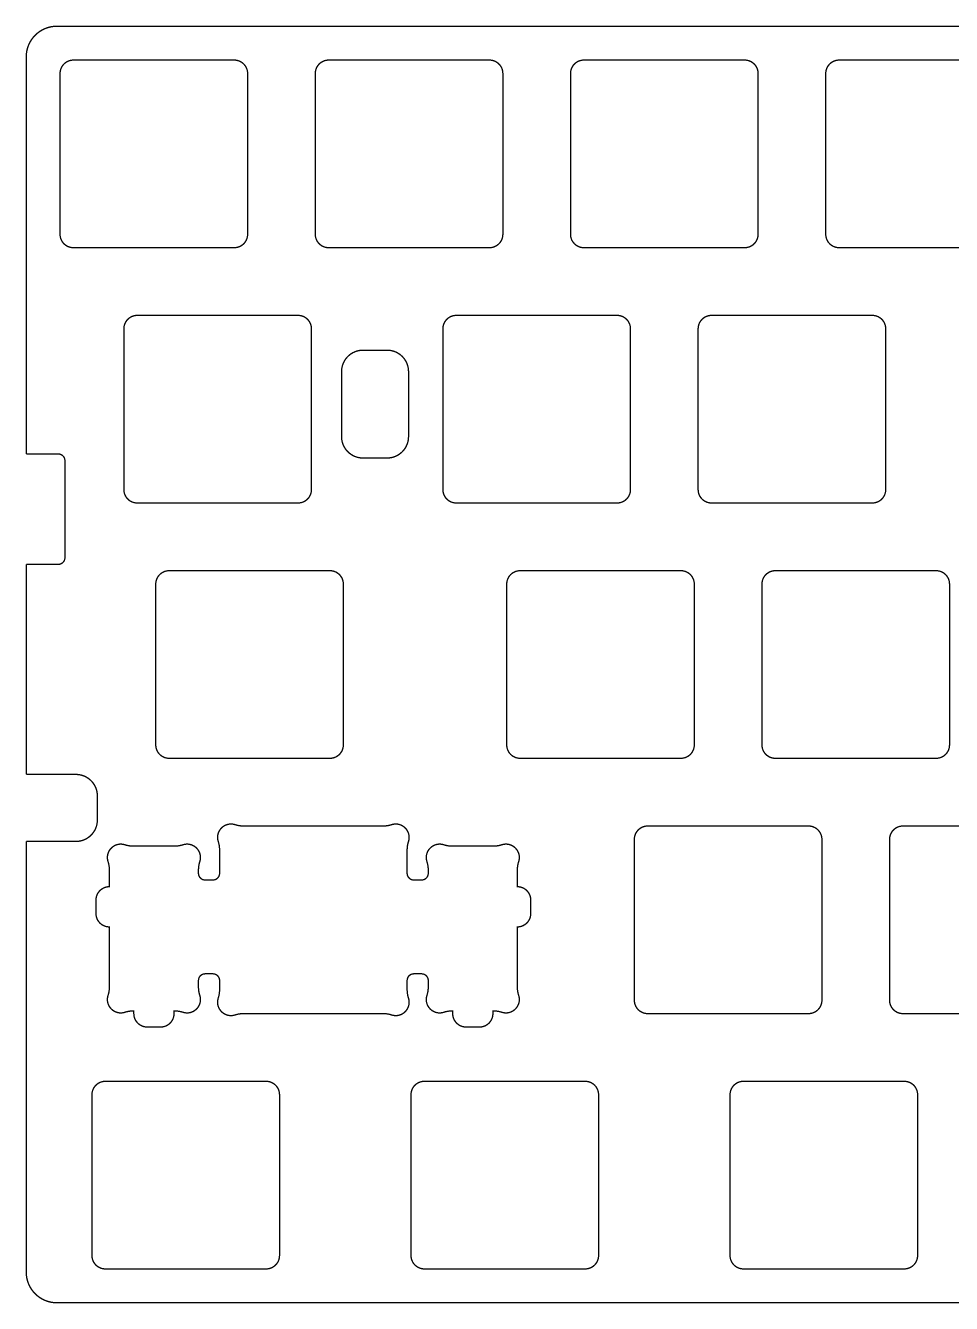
# Model space of a CAD drawing. Header units: millimetres. Extents: x 0 to 286, y -95 to 0.
# Drawn here: x -0.1 to 69.1, y -95.3 to 0.1 of the extents above; entities that cross this region are included whole.
import ezdxf

# ---------------------------------------------------------------- set-up
doc = ezdxf.new("R2010")
doc.units = ezdxf.units.MM
doc.header["$MEASUREMENT"] = 0
doc.layers.add('Board-Outline-Layer', color=7, linetype='Continuous', true_color=0xff00ff)

msp = doc.modelspace()

# ---------------------------------------------------------------- linework, layer by layer
at = {"layer": 'Board-Outline-Layer', "const_width": 0.1}
for points in [[(0, -2.286, -0.414), (2.286, 0)], [(3.525, -2.525, 0.414), (2.525, -3.525)], [(16.525, -3.525, 0.414), (15.525, -2.525)], [(22.575, -2.525, 0.414), (21.575, -3.525)], [(35.575, -3.525, 0.414), (34.575, -2.525)], [(41.625, -2.525, 0.414), (40.625, -3.525)], [(54.625, -3.525, 0.414), (53.625, -2.525)], [(60.675, -2.525, 0.414), (59.675, -3.525)], [(2.525, -15.525, 0.414), (3.525, -16.525)], [(15.525, -16.525, 0.414), (16.525, -15.525)], [(21.575, -15.525, 0.414), (22.575, -16.525)], [(34.575, -16.525, 0.414), (35.575, -15.525)], [(40.625, -15.525, 0.414), (41.625, -16.525)], [(53.625, -16.525, 0.414), (54.625, -15.525)], [(59.675, -15.525, 0.414), (60.675, -16.525)], [(8.288, -21.575, 0.414), (7.288, -22.575)], [(21.288, -22.575, 0.414), (20.288, -21.575)], [(32.1, -21.575, 0.414), (31.1, -22.575)], [(45.1, -22.575, 0.414), (44.1, -21.575)], [(51.15, -21.575, 0.414), (50.15, -22.575)], [(64.15, -22.575, 0.414), (63.15, -21.575)], [(2.389, -31.916, -0.414), (2.889, -32.416)], [(7.288, -34.575, 0.414), (8.288, -35.575)], [(20.288, -35.575, 0.414), (21.288, -34.575)], [(31.1, -34.575, 0.414), (32.1, -35.575)], [(44.1, -35.575, 0.414), (45.1, -34.575)], [(50.15, -34.575, 0.414), (51.15, -35.575)], [(63.15, -35.575, 0.414), (64.15, -34.575)], [(2.889, -39.653, -0.414), (2.389, -40.153)], [(10.669, -40.625, 0.414), (9.669, -41.625)], [(23.669, -41.625, 0.414), (22.669, -40.625)], [(36.863, -40.625, 0.414), (35.863, -41.625)], [(49.863, -41.625, 0.414), (48.863, -40.625)], [(55.913, -40.625, 0.414), (54.913, -41.625)], [(68.913, -41.625, 0.414), (67.913, -40.625)], [(9.669, -53.625, 0.414), (10.669, -54.625)], [(22.669, -54.625, 0.414), (23.669, -53.625)], [(35.863, -53.625, 0.414), (36.863, -54.625)], [(48.863, -54.625, 0.414), (49.863, -53.625)], [(54.913, -53.625, 0.414), (55.913, -54.625)], [(67.913, -54.625, 0.414), (68.913, -53.625)], [(3.71, -55.827, -0.414), (5.31, -57.427)], [(5.31, -59.227, -0.414), (3.71, -60.827)], [(46.388, -59.675, 0.414), (45.388, -60.675)], [(59.388, -60.675, 0.414), (58.388, -59.675)], [(65.438, -59.675, 0.414), (64.438, -60.675)], [(45.388, -72.675, 0.414), (46.388, -73.675)], [(58.388, -73.675, 0.414), (59.388, -72.675)], [(64.438, -72.675, 0.414), (65.438, -73.675)], [(5.906, -78.725, 0.414), (4.906, -79.725)], [(18.906, -79.725, 0.414), (17.906, -78.725)], [(29.719, -78.725, 0.414), (28.719, -79.725)], [(42.719, -79.725, 0.414), (41.719, -78.725)], [(53.531, -78.725, 0.414), (52.531, -79.725)], [(66.531, -79.725, 0.414), (65.531, -78.725)], [(4.906, -91.725, 0.414), (5.906, -92.725)], [(17.906, -92.725, 0.414), (18.906, -91.725)], [(28.719, -91.725, 0.414), (29.719, -92.725)], [(41.719, -92.725, 0.414), (42.719, -91.725)], [(52.531, -91.725, 0.414), (53.531, -92.725)], [(65.531, -92.725, 0.414), (66.531, -91.725)], [(2.286, -95.25, -0.414), (0, -92.964)]]:
    msp.add_lwpolyline(points, format="xyb", dxfattribs=at)
for points in [[(2.286, 0), (283.465, 0)], [(0, -31.916), (0, -2.286)], [(3.525, -2.525), (15.525, -2.525)], [(22.575, -2.525), (34.575, -2.525)], [(41.625, -2.525), (53.625, -2.525)], [(60.675, -2.525), (72.675, -2.525)], [(2.525, -3.525), (2.525, -15.525)], [(16.525, -3.525), (16.525, -15.525)], [(21.575, -3.525), (21.575, -15.525)], [(35.575, -3.525), (35.575, -15.525)], [(40.625, -3.525), (40.625, -15.525)], [(54.625, -3.525), (54.625, -15.525)], [(59.675, -3.525), (59.675, -15.525)], [(3.525, -16.525), (15.525, -16.525)], [(22.575, -16.525), (34.575, -16.525)], [(41.625, -16.525), (53.625, -16.525)], [(60.675, -16.525), (72.675, -16.525)], [(8.288, -21.575), (20.288, -21.575)], [(32.1, -21.575), (44.1, -21.575)], [(51.15, -21.575), (63.15, -21.575)], [(7.288, -22.575), (7.288, -34.575)], [(21.288, -22.575), (21.288, -34.575)], [(31.1, -22.575), (31.1, -34.575)], [(45.1, -22.575), (45.1, -34.575)], [(50.15, -22.575), (50.15, -34.575)], [(64.15, -22.575), (64.15, -34.575)], [(0, -31.916), (2.389, -31.916)], [(2.889, -32.416), (2.889, -39.653)], [(8.288, -35.575), (20.288, -35.575)], [(32.1, -35.575), (44.1, -35.575)], [(51.15, -35.575), (63.15, -35.575)], [(0, -55.827), (0, -40.153)], [(2.389, -40.153), (0, -40.153)], [(10.669, -40.625), (22.669, -40.625)], [(36.863, -40.625), (48.863, -40.625)], [(55.913, -40.625), (67.913, -40.625)], [(9.669, -41.625), (9.669, -53.625)], [(23.669, -41.625), (23.669, -53.625)], [(35.863, -41.625), (35.863, -53.625)], [(49.863, -41.625), (49.863, -53.625)], [(54.913, -41.625), (54.913, -53.625)], [(68.913, -41.625), (68.913, -53.625)], [(10.669, -54.625), (22.669, -54.625)], [(36.863, -54.625), (48.863, -54.625)], [(55.913, -54.625), (67.913, -54.625)], [(0, -55.827), (3.71, -55.827)], [(5.31, -57.427), (5.31, -59.227)], [(46.388, -59.675), (58.388, -59.675)], [(65.438, -59.675), (77.438, -59.675)], [(3.71, -60.827), (0, -60.827)], [(0, -92.964), (0, -60.827)], [(45.388, -60.675), (45.388, -72.675)], [(59.388, -60.675), (59.388, -72.675)], [(64.438, -60.675), (64.438, -72.675)], [(46.388, -73.675), (58.388, -73.675)], [(65.438, -73.675), (77.438, -73.675)], [(5.906, -78.725), (17.906, -78.725)], [(29.719, -78.725), (41.719, -78.725)], [(53.531, -78.725), (65.531, -78.725)], [(4.906, -79.725), (4.906, -91.725)], [(18.906, -79.725), (18.906, -91.725)], [(28.719, -79.725), (28.719, -91.725)], [(42.719, -79.725), (42.719, -91.725)], [(52.531, -79.725), (52.531, -91.725)], [(66.531, -79.725), (66.531, -91.725)], [(5.906, -92.725), (17.906, -92.725)], [(29.719, -92.725), (41.719, -92.725)], [(53.531, -92.725), (65.531, -92.725)], [(283.465, -95.25), (2.286, -95.25)]]:
    msp.add_lwpolyline(points, dxfattribs=at)
msp.add_lwpolyline([(23.535, -30.62), (23.535, -25.772, -0.414), (25.135, -24.172), (26.935, -24.172, -0.414), (28.535, -25.772), (28.535, -30.62, -0.414), (26.935, -32.22), (25.135, -32.22, -0.414)], format="xyb", close=True, dxfattribs=at)
msp.add_lwpolyline([(13.931, -70.705), (13.957, -70.706), (13.982, -70.708), (14.007, -70.711), (14.032, -70.715), (14.056, -70.721), (14.08, -70.728), (14.103, -70.735), (14.126, -70.744), (14.148, -70.754), (14.17, -70.765), (14.191, -70.778), (14.211, -70.791), (14.23, -70.804), (14.249, -70.819), (14.267, -70.835), (14.285, -70.852), (14.301, -70.869), (14.317, -70.887), (14.332, -70.906), (14.346, -70.926), (14.359, -70.946), (14.371, -70.967), (14.382, -70.988), (14.392, -71.011), (14.401, -71.033), (14.409, -71.056), (14.416, -71.08), (14.421, -71.104), (14.426, -71.129), (14.429, -71.154), (14.431, -71.179), (14.431, -71.205), (14.431, -71.896), (14.43, -71.974), (14.425, -72.053), (14.417, -72.131), (14.407, -72.208), (14.393, -72.285), (14.376, -72.362), (14.356, -72.438), (14.334, -72.513), (14.323, -72.549), (14.313, -72.586), (14.305, -72.622), (14.298, -72.658), (14.292, -72.694), (14.288, -72.73), (14.285, -72.765), (14.284, -72.8), (14.283, -72.836), (14.284, -72.87), (14.286, -72.905), (14.29, -72.939), (14.294, -72.973), (14.3, -73.007), (14.315, -73.073), (14.334, -73.137), (14.358, -73.2), (14.385, -73.261), (14.417, -73.319), (14.452, -73.376), (14.491, -73.429), (14.533, -73.48), (14.578, -73.529), (14.626, -73.574), (14.677, -73.616), (14.731, -73.655), (14.787, -73.69), (14.846, -73.721), (14.906, -73.749), (14.969, -73.772), (15.033, -73.792), (15.1, -73.806), (15.133, -73.812), (15.167, -73.817), (15.201, -73.82), (15.236, -73.822), (15.271, -73.823), (15.306, -73.823), (15.341, -73.821), (15.377, -73.818), (15.413, -73.814), (15.449, -73.809), (15.485, -73.802), (15.521, -73.794), (15.557, -73.784), (15.594, -73.773), (15.669, -73.75), (15.745, -73.73), (15.821, -73.713), (15.898, -73.7), (15.976, -73.689), (16.054, -73.681), (16.132, -73.677), (16.211, -73.675), (26.652, -73.675), (26.73, -73.677), (26.809, -73.681), (26.887, -73.689), (26.964, -73.7), (27.041, -73.713), (27.118, -73.73), (27.194, -73.75), (27.269, -73.773), (27.306, -73.784), (27.342, -73.794), (27.378, -73.802), (27.414, -73.809), (27.45, -73.814), (27.486, -73.818), (27.521, -73.821), (27.557, -73.823), (27.592, -73.823), (27.627, -73.822), (27.661, -73.82), (27.695, -73.817), (27.729, -73.812), (27.763, -73.806), (27.796, -73.8), (27.829, -73.792), (27.894, -73.772), (27.956, -73.749), (28.017, -73.721), (28.076, -73.69), (28.132, -73.655), (28.186, -73.616), (28.237, -73.574), (28.285, -73.529), (28.33, -73.48), (28.372, -73.429), (28.411, -73.376), (28.446, -73.319), (28.477, -73.261), (28.505, -73.2), (28.528, -73.137), (28.548, -73.073), (28.563, -73.007), (28.568, -72.973), (28.573, -72.939), (28.576, -72.905), (28.578, -72.87), (28.579, -72.836), (28.579, -72.8), (28.577, -72.765), (28.575, -72.73), (28.57, -72.694), (28.565, -72.658), (28.558, -72.622), (28.55, -72.586), (28.54, -72.549), (28.529, -72.513), (28.506, -72.438), (28.486, -72.362), (28.47, -72.285), (28.456, -72.208), (28.445, -72.131), (28.437, -72.053), (28.433, -71.974), (28.431, -71.896), (28.431, -71.205), (28.432, -71.179), (28.434, -71.154), (28.437, -71.129), (28.441, -71.104), (28.447, -71.08), (28.454, -71.056), (28.462, -71.033), (28.471, -71.011), (28.481, -70.988), (28.492, -70.967), (28.504, -70.946), (28.517, -70.926), (28.531, -70.906), (28.546, -70.887), (28.561, -70.869), (28.578, -70.852), (28.595, -70.835), (28.613, -70.819), (28.632, -70.804), (28.652, -70.791), (28.672, -70.778), (28.693, -70.765), (28.715, -70.754), (28.737, -70.744), (28.759, -70.735), (28.783, -70.728), (28.806, -70.721), (28.831, -70.715), (28.855, -70.711), (28.88, -70.708), (28.906, -70.706), (28.931, -70.705), (29.506, -70.705), (29.532, -70.706), (29.557, -70.708), (29.583, -70.711), (29.607, -70.715), (29.631, -70.721), (29.655, -70.728), (29.678, -70.735), (29.701, -70.744), (29.723, -70.754), (29.745, -70.765), (29.766, -70.778), (29.786, -70.791), (29.806, -70.804), (29.824, -70.819), (29.843, -70.835), (29.86, -70.852), (29.877, -70.869), (29.892, -70.887), (29.907, -70.906), (29.921, -70.926), (29.934, -70.946), (29.946, -70.967), (29.957, -70.988), (29.967, -71.011), (29.976, -71.033), (29.984, -71.056), (29.991, -71.08), (29.996, -71.104), (30.001, -71.129), (30.004, -71.154), (30.006, -71.179), (30.006, -71.205), (30.006, -71.696), (30.005, -71.774), (30, -71.853), (29.993, -71.931), (29.982, -72.008), (29.968, -72.085), (29.951, -72.162), (29.931, -72.238), (29.909, -72.313), (29.898, -72.349), (29.888, -72.386), (29.88, -72.422), (29.873, -72.458), (29.867, -72.494), (29.863, -72.53), (29.86, -72.565), (29.859, -72.6), (29.858, -72.636), (29.859, -72.67), (29.861, -72.705), (29.865, -72.739), (29.869, -72.773), (29.875, -72.807), (29.89, -72.873), (29.909, -72.937), (29.933, -73), (29.96, -73.061), (29.992, -73.119), (30.027, -73.176), (30.066, -73.229), (30.108, -73.28), (30.153, -73.329), (30.201, -73.374), (30.252, -73.416), (30.306, -73.455), (30.362, -73.49), (30.421, -73.521), (30.481, -73.549), (30.544, -73.572), (30.608, -73.592), (30.641, -73.6), (30.675, -73.606), (30.708, -73.612), (30.742, -73.617), (30.776, -73.62), (30.811, -73.622), (30.846, -73.623), (30.881, -73.623), (30.916, -73.621), (30.952, -73.618), (30.988, -73.614), (31.024, -73.609), (31.06, -73.602), (31.096, -73.594), (31.132, -73.584), (31.168, -73.573), (31.244, -73.55), (31.32, -73.53), (31.396, -73.513), (31.473, -73.5), (31.551, -73.489), (31.629, -73.481), (31.707, -73.477), (31.786, -73.475), (31.831, -73.475), (31.831, -73.675), (31.833, -73.727), (31.836, -73.777), (31.843, -73.827), (31.852, -73.877), (31.863, -73.925), (31.876, -73.973), (31.892, -74.019), (31.91, -74.064), (31.93, -74.109), (31.952, -74.152), (31.976, -74.194), (32.002, -74.234), (32.03, -74.273), (32.06, -74.311), (32.091, -74.348), (32.124, -74.382), (32.159, -74.415), (32.195, -74.447), (32.233, -74.476), (32.272, -74.504), (32.313, -74.53), (32.355, -74.554), (32.398, -74.577), (32.442, -74.597), (32.488, -74.614), (32.534, -74.63), (32.581, -74.644), (32.63, -74.655), (32.679, -74.664), (32.729, -74.67), (32.78, -74.674), (32.831, -74.675), (33.831, -74.675), (33.883, -74.674), (33.934, -74.67), (33.984, -74.664), (34.033, -74.655), (34.081, -74.644), (34.129, -74.63), (34.175, -74.614), (34.221, -74.597), (34.265, -74.577), (34.308, -74.554), (34.35, -74.53), (34.39, -74.504), (34.43, -74.476), (34.467, -74.447), (34.504, -74.415), (34.538, -74.382), (34.572, -74.348), (34.603, -74.311), (34.633, -74.273), (34.661, -74.234), (34.687, -74.194), (34.711, -74.152), (34.733, -74.109), (34.753, -74.064), (34.771, -74.019), (34.786, -73.973), (34.8, -73.925), (34.811, -73.877), (34.82, -73.827), (34.826, -73.777), (34.83, -73.727), (34.831, -73.675), (34.831, -73.475), (34.877, -73.475), (34.955, -73.477), (35.034, -73.481), (35.112, -73.489), (35.189, -73.5), (35.267, -73.513), (35.343, -73.53), (35.419, -73.55), (35.494, -73.573), (35.531, -73.584), (35.567, -73.594), (35.603, -73.602), (35.639, -73.609), (35.675, -73.614), (35.711, -73.618), (35.746, -73.621), (35.782, -73.623), (35.817, -73.623), (35.852, -73.622), (35.886, -73.62), (35.921, -73.617), (35.954, -73.612), (35.988, -73.606), (36.021, -73.6), (36.054, -73.592), (36.119, -73.572), (36.181, -73.549), (36.242, -73.521), (36.301, -73.49), (36.357, -73.455), (36.411, -73.416), (36.462, -73.374), (36.51, -73.329), (36.555, -73.28), (36.597, -73.229), (36.636, -73.176), (36.671, -73.119), (36.702, -73.061), (36.73, -73), (36.753, -72.937), (36.773, -72.873), (36.788, -72.807), (36.793, -72.773), (36.798, -72.739), (36.801, -72.705), (36.803, -72.67), (36.804, -72.636), (36.804, -72.6), (36.802, -72.565), (36.8, -72.53), (36.795, -72.494), (36.79, -72.458), (36.783, -72.422), (36.775, -72.386), (36.765, -72.349), (36.754, -72.313), (36.731, -72.238), (36.711, -72.162), (36.695, -72.085), (36.681, -72.008), (36.67, -71.931), (36.662, -71.853), (36.658, -71.774), (36.656, -71.696), (36.656, -67.205), (36.708, -67.204), (36.759, -67.2), (36.809, -67.194), (36.858, -67.185), (36.906, -67.174), (36.954, -67.16), (37, -67.144), (37.046, -67.127), (37.09, -67.107), (37.133, -67.084), (37.175, -67.06), (37.215, -67.034), (37.255, -67.006), (37.292, -66.977), (37.329, -66.945), (37.363, -66.912), (37.397, -66.878), (37.428, -66.841), (37.458, -66.803), (37.486, -66.764), (37.512, -66.724), (37.536, -66.682), (37.558, -66.639), (37.578, -66.594), (37.596, -66.549), (37.611, -66.503), (37.625, -66.455), (37.636, -66.407), (37.645, -66.357), (37.651, -66.307), (37.655, -66.257), (37.656, -66.205), (37.656, -65.205), (37.655, -65.154), (37.651, -65.103), (37.645, -65.053), (37.636, -65.004), (37.625, -64.955), (37.611, -64.908), (37.596, -64.861), (37.578, -64.816), (37.558, -64.772), (37.536, -64.728), (37.512, -64.687), (37.486, -64.646), (37.458, -64.607), (37.428, -64.569), (37.397, -64.533), (37.363, -64.498), (37.329, -64.465), (37.292, -64.433), (37.255, -64.404), (37.215, -64.376), (37.175, -64.35), (37.133, -64.326), (37.09, -64.304), (37.046, -64.284), (37, -64.266), (36.954, -64.25), (36.906, -64.237), (36.858, -64.225), (36.809, -64.217), (36.759, -64.21), (36.708, -64.206), (36.656, -64.205), (36.656, -62.955), (36.658, -62.876), (36.662, -62.798), (36.67, -62.72), (36.681, -62.642), (36.695, -62.565), (36.711, -62.488), (36.731, -62.412), (36.754, -62.337), (36.765, -62.301), (36.775, -62.265), (36.783, -62.228), (36.79, -62.192), (36.795, -62.156), (36.8, -62.121), (36.802, -62.085), (36.804, -62.05), (36.804, -62.015), (36.803, -61.98), (36.801, -61.945), (36.798, -61.911), (36.793, -61.877), (36.788, -61.843), (36.773, -61.777), (36.753, -61.713), (36.73, -61.65), (36.702, -61.589), (36.671, -61.531), (36.636, -61.475), (36.597, -61.421), (36.555, -61.37), (36.51, -61.322), (36.462, -61.276), (36.411, -61.234), (36.357, -61.196), (36.301, -61.161), (36.242, -61.129), (36.181, -61.102), (36.119, -61.078), (36.054, -61.059), (35.988, -61.044), (35.954, -61.038), (35.921, -61.034), (35.886, -61.03), (35.852, -61.028), (35.817, -61.027), (35.782, -61.027), (35.746, -61.029), (35.711, -61.032), (35.675, -61.036), (35.639, -61.042), (35.603, -61.048), (35.567, -61.057), (35.531, -61.066), (35.494, -61.077), (35.419, -61.1), (35.343, -61.12), (35.267, -61.137), (35.189, -61.151), (35.112, -61.161), (35.034, -61.169), (34.955, -61.174), (34.877, -61.175), (31.786, -61.175), (31.707, -61.174), (31.629, -61.169), (31.551, -61.161), (31.473, -61.151), (31.396, -61.137), (31.32, -61.12), (31.244, -61.1), (31.168, -61.077), (31.132, -61.066), (31.096, -61.057), (31.06, -61.048), (31.024, -61.042), (30.988, -61.036), (30.952, -61.032), (30.916, -61.029), (30.881, -61.027), (30.846, -61.027), (30.811, -61.028), (30.776, -61.03), (30.742, -61.034), (30.708, -61.038), (30.675, -61.044), (30.608, -61.059), (30.544, -61.078), (30.481, -61.102), (30.421, -61.129), (30.362, -61.161), (30.306, -61.196), (30.252, -61.234), (30.201, -61.276), (30.153, -61.322), (30.108, -61.37), (30.066, -61.421), (30.027, -61.475), (29.992, -61.531), (29.96, -61.589), (29.933, -61.65), (29.909, -61.713), (29.89, -61.777), (29.875, -61.843), (29.869, -61.877), (29.865, -61.911), (29.861, -61.945), (29.859, -61.98), (29.858, -62.015), (29.859, -62.05), (29.86, -62.085), (29.863, -62.121), (29.867, -62.156), (29.873, -62.192), (29.88, -62.228), (29.888, -62.265), (29.898, -62.301), (29.909, -62.337), (29.931, -62.412), (29.951, -62.488), (29.968, -62.565), (29.982, -62.642), (29.993, -62.72), (30, -62.798), (30.005, -62.876), (30.006, -62.955), (30.006, -63.205), (30.006, -63.231), (30.004, -63.256), (30.001, -63.281), (29.996, -63.306), (29.991, -63.33), (29.984, -63.354), (29.976, -63.377), (29.967, -63.4), (29.957, -63.422), (29.946, -63.443), (29.934, -63.464), (29.921, -63.485), (29.907, -63.504), (29.892, -63.523), (29.877, -63.541), (29.86, -63.559), (29.843, -63.575), (29.824, -63.591), (29.806, -63.606), (29.786, -63.62), (29.766, -63.633), (29.745, -63.645), (29.723, -63.656), (29.701, -63.666), (29.678, -63.675), (29.655, -63.683), (29.631, -63.689), (29.607, -63.695), (29.583, -63.699), (29.557, -63.703), (29.532, -63.704), (29.506, -63.705), (28.931, -63.705), (28.906, -63.704), (28.88, -63.703), (28.855, -63.699), (28.831, -63.695), (28.806, -63.689), (28.783, -63.683), (28.759, -63.675), (28.737, -63.666), (28.715, -63.656), (28.693, -63.645), (28.672, -63.633), (28.652, -63.62), (28.632, -63.606), (28.613, -63.591), (28.595, -63.575), (28.578, -63.559), (28.561, -63.541), (28.546, -63.523), (28.531, -63.504), (28.517, -63.485), (28.504, -63.464), (28.492, -63.443), (28.481, -63.422), (28.471, -63.4), (28.462, -63.377), (28.454, -63.354), (28.447, -63.33), (28.441, -63.306), (28.437, -63.281), (28.434, -63.256), (28.432, -63.231), (28.431, -63.205), (28.431, -61.455), (28.433, -61.376), (28.437, -61.298), (28.445, -61.22), (28.456, -61.142), (28.47, -61.065), (28.486, -60.988), (28.506, -60.912), (28.529, -60.837), (28.54, -60.801), (28.55, -60.765), (28.558, -60.728), (28.565, -60.692), (28.57, -60.656), (28.575, -60.621), (28.577, -60.585), (28.579, -60.55), (28.579, -60.515), (28.578, -60.48), (28.576, -60.445), (28.573, -60.411), (28.568, -60.377), (28.563, -60.343), (28.548, -60.277), (28.528, -60.213), (28.505, -60.15), (28.477, -60.089), (28.446, -60.031), (28.411, -59.975), (28.372, -59.921), (28.33, -59.87), (28.285, -59.822), (28.237, -59.776), (28.186, -59.734), (28.132, -59.696), (28.076, -59.661), (28.017, -59.629), (27.956, -59.602), (27.894, -59.578), (27.829, -59.559), (27.796, -59.551), (27.763, -59.544), (27.729, -59.538), (27.695, -59.534), (27.661, -59.53), (27.627, -59.528), (27.592, -59.527), (27.557, -59.527), (27.521, -59.529), (27.486, -59.532), (27.45, -59.536), (27.414, -59.542), (27.378, -59.548), (27.342, -59.557), (27.306, -59.566), (27.269, -59.577), (27.194, -59.6), (27.118, -59.62), (27.041, -59.637), (26.964, -59.651), (26.887, -59.661), (26.809, -59.669), (26.73, -59.674), (26.652, -59.675), (16.211, -59.675), (16.132, -59.674), (16.054, -59.669), (15.976, -59.661), (15.898, -59.651), (15.821, -59.637), (15.745, -59.62), (15.669, -59.6), (15.594, -59.577), (15.557, -59.566), (15.521, -59.557), (15.485, -59.548), (15.449, -59.542), (15.413, -59.536), (15.377, -59.532), (15.341, -59.529), (15.306, -59.527), (15.271, -59.527), (15.236, -59.528), (15.201, -59.53), (15.167, -59.534), (15.133, -59.538), (15.1, -59.544), (15.033, -59.559), (14.969, -59.578), (14.906, -59.602), (14.846, -59.629), (14.787, -59.661), (14.731, -59.696), (14.677, -59.734), (14.626, -59.776), (14.578, -59.822), (14.533, -59.87), (14.491, -59.921), (14.452, -59.975), (14.417, -60.031), (14.385, -60.089), (14.358, -60.15), (14.334, -60.213), (14.315, -60.277), (14.307, -60.31), (14.3, -60.343), (14.294, -60.377), (14.29, -60.411), (14.286, -60.445), (14.284, -60.48), (14.283, -60.515), (14.284, -60.55), (14.285, -60.585), (14.288, -60.621), (14.292, -60.656), (14.298, -60.692), (14.305, -60.728), (14.313, -60.765), (14.323, -60.801), (14.334, -60.837), (14.356, -60.912), (14.376, -60.988), (14.393, -61.065), (14.407, -61.142), (14.417, -61.22), (14.425, -61.298), (14.43, -61.376), (14.431, -61.455), (14.431, -63.205), (14.431, -63.231), (14.429, -63.256), (14.426, -63.281), (14.421, -63.306), (14.416, -63.33), (14.409, -63.354), (14.401, -63.377), (14.392, -63.4), (14.382, -63.422), (14.371, -63.443), (14.359, -63.464), (14.346, -63.485), (14.332, -63.504), (14.317, -63.523), (14.301, -63.541), (14.285, -63.559), (14.267, -63.575), (14.249, -63.591), (14.23, -63.606), (14.211, -63.62), (14.191, -63.633), (14.17, -63.645), (14.148, -63.656), (14.126, -63.666), (14.103, -63.675), (14.08, -63.683), (14.056, -63.689), (14.032, -63.695), (14.007, -63.699), (13.982, -63.703), (13.957, -63.704), (13.931, -63.705), (13.356, -63.705), (13.331, -63.704), (13.305, -63.703), (13.28, -63.699), (13.256, -63.695), (13.231, -63.689), (13.208, -63.683), (13.184, -63.675), (13.162, -63.666), (13.14, -63.656), (13.118, -63.645), (13.097, -63.633), (13.077, -63.62), (13.057, -63.606), (13.038, -63.591), (13.02, -63.575), (13.003, -63.559), (12.986, -63.541), (12.97, -63.523), (12.956, -63.504), (12.942, -63.485), (12.929, -63.464), (12.917, -63.443), (12.906, -63.422), (12.896, -63.4), (12.887, -63.377), (12.879, -63.354), (12.872, -63.33), (12.866, -63.306), (12.862, -63.281), (12.859, -63.256), (12.857, -63.231), (12.856, -63.205), (12.856, -62.955), (12.858, -62.876), (12.862, -62.798), (12.87, -62.72), (12.881, -62.642), (12.895, -62.565), (12.911, -62.488), (12.931, -62.412), (12.954, -62.337), (12.965, -62.301), (12.975, -62.265), (12.983, -62.228), (12.99, -62.192), (12.995, -62.156), (13, -62.121), (13.002, -62.085), (13.004, -62.05), (13.004, -62.015), (13.003, -61.98), (13.001, -61.945), (12.998, -61.911), (12.993, -61.877), (12.988, -61.843), (12.973, -61.777), (12.953, -61.713), (12.93, -61.65), (12.902, -61.589), (12.871, -61.531), (12.836, -61.475), (12.797, -61.421), (12.755, -61.37), (12.71, -61.322), (12.662, -61.276), (12.611, -61.234), (12.557, -61.196), (12.501, -61.161), (12.442, -61.129), (12.381, -61.102), (12.319, -61.078), (12.254, -61.059), (12.188, -61.044), (12.154, -61.038), (12.12, -61.034), (12.086, -61.03), (12.052, -61.028), (12.017, -61.027), (11.982, -61.027), (11.946, -61.029), (11.911, -61.032), (11.875, -61.036), (11.839, -61.042), (11.803, -61.048), (11.767, -61.057), (11.73, -61.066), (11.694, -61.077), (11.619, -61.1), (11.543, -61.12), (11.466, -61.137), (11.389, -61.151), (11.312, -61.161), (11.234, -61.169), (11.155, -61.174), (11.077, -61.175), (7.986, -61.175), (7.907, -61.174), (7.829, -61.169), (7.751, -61.161), (7.673, -61.151), (7.596, -61.137), (7.52, -61.12), (7.444, -61.1), (7.369, -61.077), (7.332, -61.066), (7.296, -61.057), (7.26, -61.048), (7.224, -61.042), (7.188, -61.036), (7.152, -61.032), (7.116, -61.029), (7.081, -61.027), (7.046, -61.027), (7.011, -61.028), (6.976, -61.03), (6.942, -61.034), (6.908, -61.038), (6.875, -61.044), (6.808, -61.059), (6.744, -61.078), (6.681, -61.102), (6.621, -61.129), (6.562, -61.161), (6.506, -61.196), (6.452, -61.234), (6.401, -61.276), (6.353, -61.322), (6.308, -61.37), (6.265, -61.421), (6.227, -61.475), (6.192, -61.531), (6.16, -61.589), (6.133, -61.65), (6.109, -61.713), (6.09, -61.777), (6.082, -61.81), (6.075, -61.843), (6.069, -61.877), (6.065, -61.911), (6.061, -61.945), (6.059, -61.98), (6.058, -62.015), (6.059, -62.05), (6.06, -62.085), (6.063, -62.121), (6.067, -62.156), (6.073, -62.192), (6.08, -62.228), (6.088, -62.265), (6.098, -62.301), (6.109, -62.337), (6.131, -62.412), (6.151, -62.488), (6.168, -62.565), (6.182, -62.642), (6.192, -62.72), (6.2, -62.798), (6.205, -62.876), (6.206, -62.955), (6.206, -64.205), (6.155, -64.206), (6.104, -64.21), (6.054, -64.217), (6.005, -64.225), (5.956, -64.237), (5.909, -64.25), (5.862, -64.266), (5.817, -64.284), (5.773, -64.304), (5.73, -64.326), (5.688, -64.35), (5.647, -64.376), (5.608, -64.404), (5.57, -64.433), (5.534, -64.465), (5.499, -64.498), (5.466, -64.533), (5.435, -64.569), (5.405, -64.607), (5.377, -64.646), (5.351, -64.687), (5.327, -64.728), (5.305, -64.772), (5.285, -64.816), (5.267, -64.861), (5.251, -64.908), (5.238, -64.955), (5.227, -65.004), (5.218, -65.053), (5.211, -65.103), (5.208, -65.154), (5.206, -65.205), (5.206, -66.205), (5.208, -66.257), (5.211, -66.307), (5.218, -66.357), (5.227, -66.407), (5.238, -66.455), (5.251, -66.503), (5.267, -66.549), (5.285, -66.594), (5.305, -66.639), (5.327, -66.682), (5.351, -66.724), (5.377, -66.764), (5.405, -66.803), (5.435, -66.841), (5.466, -66.878), (5.499, -66.912), (5.534, -66.945), (5.57, -66.977), (5.608, -67.006), (5.647, -67.034), (5.688, -67.06), (5.73, -67.084), (5.773, -67.107), (5.817, -67.127), (5.862, -67.144), (5.909, -67.16), (5.956, -67.174), (6.005, -67.185), (6.054, -67.194), (6.104, -67.2), (6.155, -67.204), (6.206, -67.205), (6.206, -71.696), (6.205, -71.774), (6.2, -71.853), (6.192, -71.931), (6.182, -72.008), (6.168, -72.085), (6.151, -72.162), (6.131, -72.238), (6.109, -72.313), (6.098, -72.349), (6.088, -72.386), (6.08, -72.422), (6.073, -72.458), (6.067, -72.494), (6.063, -72.53), (6.06, -72.565), (6.059, -72.6), (6.058, -72.636), (6.059, -72.67), (6.061, -72.705), (6.065, -72.739), (6.069, -72.773), (6.075, -72.807), (6.09, -72.873), (6.109, -72.937), (6.133, -73), (6.16, -73.061), (6.192, -73.119), (6.227, -73.176), (6.265, -73.229), (6.308, -73.28), (6.353, -73.329), (6.401, -73.374), (6.452, -73.416), (6.506, -73.455), (6.562, -73.49), (6.621, -73.521), (6.681, -73.549), (6.744, -73.572), (6.808, -73.592), (6.841, -73.6), (6.875, -73.606), (6.908, -73.612), (6.942, -73.617), (6.976, -73.62), (7.011, -73.622), (7.046, -73.623), (7.081, -73.623), (7.116, -73.621), (7.152, -73.618), (7.188, -73.614), (7.224, -73.609), (7.26, -73.602), (7.296, -73.594), (7.332, -73.584), (7.369, -73.573), (7.444, -73.55), (7.52, -73.53), (7.596, -73.513), (7.673, -73.5), (7.751, -73.489), (7.829, -73.481), (7.907, -73.477), (7.986, -73.475), (8.031, -73.475), (8.031, -73.675), (8.033, -73.727), (8.036, -73.777), (8.043, -73.827), (8.052, -73.877), (8.063, -73.925), (8.076, -73.973), (8.092, -74.019), (8.11, -74.064), (8.13, -74.109), (8.152, -74.152), (8.176, -74.194), (8.202, -74.234), (8.23, -74.273), (8.26, -74.311), (8.291, -74.348), (8.324, -74.382), (8.359, -74.415), (8.395, -74.447), (8.433, -74.476), (8.472, -74.504), (8.513, -74.53), (8.555, -74.554), (8.598, -74.577), (8.642, -74.597), (8.687, -74.614), (8.734, -74.63), (8.781, -74.644), (8.83, -74.655), (8.879, -74.664), (8.929, -74.67), (8.98, -74.674), (9.031, -74.675), (10.031, -74.675), (10.083, -74.674), (10.134, -74.67), (10.184, -74.664), (10.233, -74.655), (10.281, -74.644), (10.329, -74.63), (10.375, -74.614), (10.421, -74.597), (10.465, -74.577), (10.508, -74.554), (10.55, -74.53), (10.59, -74.504), (10.63, -74.476), (10.667, -74.447), (10.704, -74.415), (10.738, -74.382), (10.771, -74.348), (10.803, -74.311), (10.833, -74.273), (10.86, -74.234), (10.887, -74.194), (10.911, -74.152), (10.933, -74.109), (10.953, -74.064), (10.971, -74.019), (10.986, -73.973), (11, -73.925), (11.011, -73.877), (11.02, -73.827), (11.026, -73.777), (11.03, -73.727), (11.031, -73.675), (11.031, -73.475), (11.077, -73.475), (11.155, -73.477), (11.234, -73.481), (11.312, -73.489), (11.389, -73.5), (11.466, -73.513), (11.543, -73.53), (11.619, -73.55), (11.694, -73.573), (11.73, -73.584), (11.767, -73.594), (11.803, -73.602), (11.839, -73.609), (11.875, -73.614), (11.911, -73.618), (11.946, -73.621), (11.982, -73.623), (12.017, -73.623), (12.052, -73.622), (12.086, -73.62), (12.12, -73.617), (12.154, -73.612), (12.188, -73.606), (12.221, -73.6), (12.254, -73.592), (12.319, -73.572), (12.381, -73.549), (12.442, -73.521), (12.501, -73.49), (12.557, -73.455), (12.611, -73.416), (12.662, -73.374), (12.71, -73.329), (12.755, -73.28), (12.797, -73.229), (12.836, -73.176), (12.871, -73.119), (12.902, -73.061), (12.93, -73), (12.953, -72.937), (12.973, -72.873), (12.988, -72.807), (12.993, -72.773), (12.998, -72.739), (13.001, -72.705), (13.003, -72.67), (13.004, -72.636), (13.004, -72.6), (13.002, -72.565), (13, -72.53), (12.995, -72.494), (12.99, -72.458), (12.983, -72.422), (12.975, -72.386), (12.965, -72.349), (12.954, -72.313), (12.931, -72.238), (12.911, -72.162), (12.895, -72.085), (12.881, -72.008), (12.87, -71.931), (12.862, -71.853), (12.858, -71.774), (12.856, -71.696), (12.856, -71.205), (12.857, -71.179), (12.859, -71.154), (12.862, -71.129), (12.866, -71.104), (12.872, -71.08), (12.879, -71.056), (12.887, -71.033), (12.896, -71.011), (12.906, -70.988), (12.917, -70.967), (12.929, -70.946), (12.942, -70.926), (12.956, -70.906), (12.971, -70.887), (12.986, -70.869), (13.003, -70.852), (13.02, -70.835), (13.038, -70.819), (13.057, -70.804), (13.077, -70.791), (13.097, -70.778), (13.118, -70.765), (13.14, -70.754), (13.162, -70.744), (13.184, -70.735), (13.208, -70.728), (13.231, -70.721), (13.256, -70.715), (13.28, -70.711), (13.305, -70.708), (13.331, -70.706), (13.356, -70.705)], close=True, dxfattribs=at)

doc.saveas('drawing.dxf')
